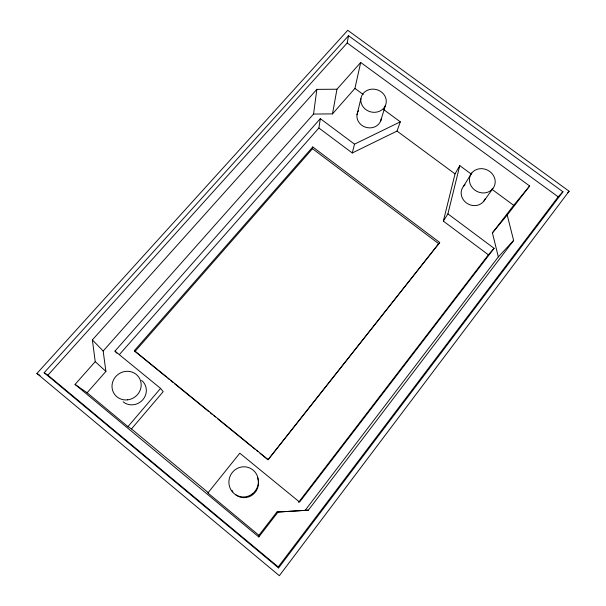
<?xml version="1.0" encoding="UTF-8"?>
<svg xmlns="http://www.w3.org/2000/svg" width="606" height="606" viewBox="0 0 606 606"><rect width="100%" height="100%" fill="white"/><g stroke="black" fill="none" stroke-linecap="round" stroke-linejoin="round"><path stroke-width="0.91" d="M75.038 384.409L258.815 536.954L258.913 535.31L276.851 512.078L308.363 510.176L513.623 240.468L507.214 215.039L529.636 185.974L360.699 62.471L336.951 89.233L332.489 113.89L313.56 114.049L103.164 351.003L105.906 371.41L87.12 392.764L75.038 384.409L95.233 361.646L92.37 339.913L316.855 89.362L336.951 89.233M313.56 114.049L316.855 89.362M166.445 377.068L135.017 351.457L312.507 148.705L312.757 146.963L439.698 242.476L268.057 459.863L260.012 453.311M119.382 354.601L318.885 127.995L320.309 118.64L354.518 144.167L400.316 121.836L383.674 109.58M44.147 372.728L47.912 375.167L347.2 42.973L348.541 35.724L562.936 191.776L278.571 567.936L44.147 372.728L348.541 35.724M332.489 113.89L354.919 88.408L360.699 62.471M357.002 114.678L360.903 98.626M447.91 213.865L494.087 248.331L488.368 254.8L443.357 221.122L447.91 213.865L459.78 165.62L471.173 174.005M443.357 221.122L455.023 173.899L459.78 165.62M318.885 127.995L352.268 152.97L354.518 144.167M380.523 121.389L385.371 105.611A12.824 11.514 14.7 0 0 371.743 89.165A12.824 11.514 14.7 0 0 363.517 107.391A12.824 11.514 14.7 0 0 385.371 105.611M352.268 152.97L397.013 131.07L400.316 121.836M463.446 186.375L471.771 172.998M483.694 201.351L492.89 188.542A13.15 11.885 26.9 0 0 483.399 168.816A13.15 11.885 26.9 0 0 470.627 185.057A13.15 11.885 26.9 0 0 492.89 188.542M569.102 191.223L279.358 575.7L36.898 373.485L347.746 30.3L569.102 191.223L567.807 192.572M278.571 567.936L278.237 566.928L558.164 196.829L562.936 191.776M305.166 510.335L498.329 256.899L513.623 240.468M298.523 502.359L488.368 254.8M494.087 248.331L299.584 502.079L239.809 453.205L207.881 492.966L258.913 535.31M498.329 256.899L492.42 232.863L513.691 205.32L529.636 185.974M258.815 536.954L278.033 512.047L308.363 510.176M439.698 242.476L268.094 459.583L134.365 350.624L312.757 146.963M492.42 232.863L507.214 215.039M87.12 392.764L127.949 426.639L160.575 388.401L114.966 351.109L320.309 118.64M127.949 426.639L131.472 428.927L163.196 391.658L160.575 388.401M276.851 512.078L278.033 512.047M36.898 373.485L40.087 375.47M347.2 42.973L558.164 196.829M354.919 88.408L363.244 94.536M491.671 189.102L513.691 205.32M397.013 131.07L455.023 173.899M312.507 148.705L438.827 243.794M167.907 378.265L169.369 379.454M170.831 380.644L173.028 382.431M174.49 383.621L208.843 411.618M210.305 412.807L212.501 414.595M213.963 415.784L215.425 416.981M217.615 418.761L251.24 446.16M252.702 447.357L254.899 449.137M256.361 450.334L257.823 451.523M131.472 428.927L208.57 492.898M47.912 375.167L278.237 566.928M95.233 361.646L105.906 371.41M92.37 339.913L103.164 351.003M114.966 351.109L116.86 353.207M134.365 350.624L135.017 351.457M257.58 477.861A14.491 14.052 -69.5 0 1 252.596 494.814A14.491 14.052 -69.5 0 1 235.401 494.549M232.878 491.83A14.491 14.052 -69.5 0 1 231.909 490.231M141.615 380.379A14.196 13.491 -36 0 1 142.834 399.71A14.196 13.491 -36 0 1 123.116 401.808M381.318 118.594A12.332 11.135 14.7 0 1 365.282 127.124A12.332 11.135 14.7 0 1 358.532 110.603M485.194 198.745A12.628 11.484 27.2 0 1 466.726 203.161A12.628 11.484 27.2 0 1 465.044 184.762M252.232 493.996A15.158 14.703 -69.1 0 0 249.763 468.021A15.158 14.703 -69.1 0 0 228.962 483.656A15.158 14.703 -69.1 0 0 252.232 493.996M127.502 399.862A14.839 14.074 -35 0 0 138.751 377.114A14.839 14.074 -35 0 0 113.527 379.886A14.839 14.074 -35 0 0 127.502 399.862"/></g></svg>
